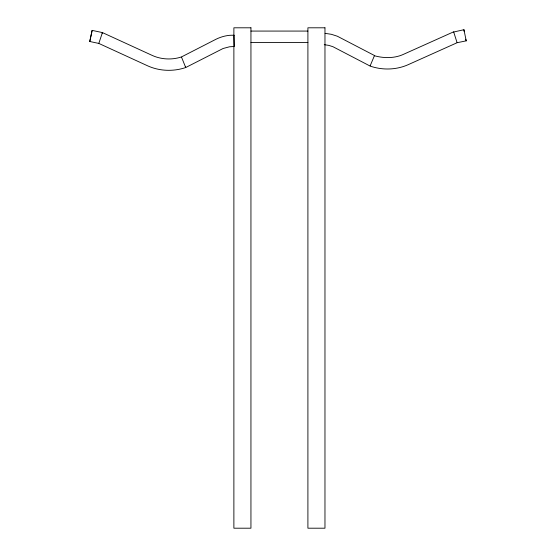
<?xml version="1.0" encoding="UTF-8"?>
<svg xmlns="http://www.w3.org/2000/svg" width="556" height="556" viewBox="0 0 556 556"><rect width="100%" height="100%" fill="white"/><g stroke="black" fill="none" stroke-linecap="round" stroke-linejoin="round"><path stroke-width="0.83" d="M453.64 32.012L463.94 29.718L466.213 40.852L457.143 42.708L408.007 64.76C396.15 69.98 382.32 70.334 370.122 66.067L332.961 46.718L328.798 45.383L324.266 44.682M233.979 35.306C228.231 34.819 221.552 36.529 216.103 39.198L181.43 56.962C172.006 60.027 161.428 59.575 152.379 55.496L102.422 32.582L92.136 30.385L89.766 41.498L98.829 43.431L147.813 65.907C159.635 71.224 173.465 71.703 185.711 67.533L223.06 48.511L229.482 46.794L234.326 46.475L233.993 35.111M370.136 65.886L374.487 55.531L337.332 36.223L331.397 34.312L325.128 33.346M463.94 29.718L464.107 31.351M92.136 30.385L89.766 41.498M98.871 43.243L102.422 32.582L102.151 33.304M374.355 55.711C383.612 58.338 394.44 58.519 403.531 54.314L453.64 31.824L457.025 42.52M250.944 31.073L307.906 31.073M250.944 42.43L307.906 42.43M466.213 40.852L465.719 39.226M181.52 57.143L185.711 67.533L185.391 66.824M250.944 27.8L233.881 27.8L233.881 528.2L250.944 528.2L250.944 27.8M324.968 27.8L307.906 27.8L307.906 528.2L324.968 528.2L324.968 27.8"/></g></svg>
